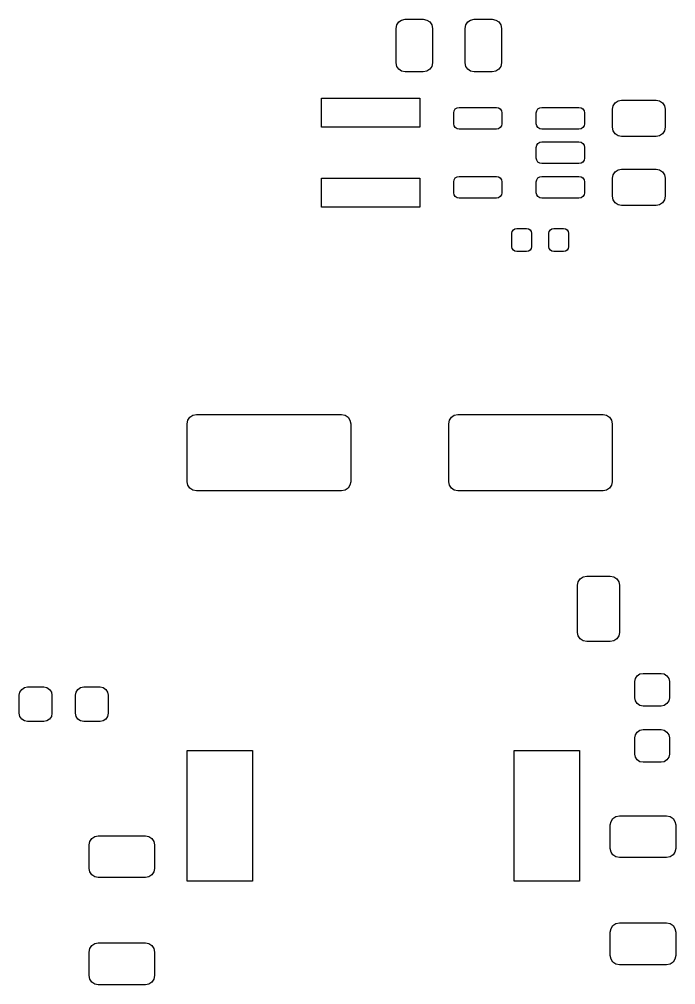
# Model space of a CAD drawing. Extents: x 107.2 to 183.3, y -143.6 to -86.3.
# Drawn here: x 107.17 to 125.25, y -143.25 to -116.66 of the extents above; entities that cross this region are included whole.
import ezdxf

# ---------------------------------------------------------------- set-up
doc = ezdxf.new("R2010")
doc.units = 0
doc.layers.add('BLACK', color=7, linetype='CONTINUOUS')

msp = doc.modelspace()

# ---------------------------------------------------------------- linework, layer by layer
at = {"layer": 'BLACK', "linetype": 'CONTINUOUS'}
for p, q in [((117.623, -116.736), (117.704, -116.682)), ((117.704, -116.682), (117.8, -116.662)), ((117.8, -116.662), (118.3, -116.662)), ((118.3, -116.662), (118.396, -116.682)), ((118.396, -116.682), (118.477, -116.736)), ((119.523, -116.736), (119.604, -116.682)), ((119.604, -116.682), (119.7, -116.662)), ((119.7, -116.662), (120.2, -116.662)), ((120.2, -116.662), (120.296, -116.682)), ((120.296, -116.682), (120.377, -116.736)), ((117.55, -116.912), (117.569, -116.817)), ((117.55, -117.862), (117.55, -116.912)), ((117.569, -116.817), (117.623, -116.736)), ((118.477, -116.736), (118.531, -116.817)), ((118.531, -116.817), (118.55, -116.912)), ((118.55, -116.912), (118.55, -117.862)), ((119.45, -116.912), (119.469, -116.817)), ((119.45, -117.862), (119.45, -116.912)), ((119.469, -116.817), (119.523, -116.736)), ((120.377, -116.736), (120.431, -116.817)), ((120.431, -116.817), (120.45, -116.912)), ((120.45, -116.912), (120.45, -117.862)), ((117.569, -117.958), (117.55, -117.862)), ((117.623, -118.039), (117.569, -117.958)), ((117.704, -118.093), (117.623, -118.039)), ((118.477, -118.039), (118.396, -118.093)), ((118.531, -117.958), (118.477, -118.039)), ((118.55, -117.862), (118.531, -117.958)), ((119.469, -117.958), (119.45, -117.862)), ((119.523, -118.039), (119.469, -117.958)), ((119.604, -118.093), (119.523, -118.039)), ((120.377, -118.039), (120.296, -118.093)), ((120.431, -117.958), (120.377, -118.039)), ((120.45, -117.862), (120.431, -117.958)), ((117.8, -118.112), (117.704, -118.093)), ((118.3, -118.112), (117.8, -118.112)), ((118.396, -118.093), (118.3, -118.112)), ((119.7, -118.112), (119.604, -118.093)), ((120.2, -118.112), (119.7, -118.112)), ((120.296, -118.093), (120.2, -118.112)), ((115.5, -119.637), (115.5, -118.837)), ((115.5, -118.837), (118.2, -118.837)), ((118.2, -118.837), (118.2, -119.637)), ((119.181, -119.131), (119.23, -119.099)), ((119.23, -119.099), (119.287, -119.087)), ((119.287, -119.087), (120.312, -119.087)), ((120.312, -119.087), (120.37, -119.099)), ((120.37, -119.099), (120.419, -119.131)), ((121.456, -119.131), (121.505, -119.099)), ((121.505, -119.099), (121.562, -119.087)), ((121.562, -119.087), (122.587, -119.087)), ((122.587, -119.087), (122.645, -119.099)), ((122.645, -119.099), (122.694, -119.131)), ((123.512, -119.137), (123.532, -119.042)), ((123.532, -119.042), (123.586, -118.961)), ((123.586, -118.961), (123.667, -118.907)), ((123.667, -118.907), (123.762, -118.887)), ((123.762, -118.887), (124.712, -118.887)), ((124.712, -118.887), (124.808, -118.907)), ((124.808, -118.907), (124.889, -118.961)), ((124.889, -118.961), (124.943, -119.042)), ((124.943, -119.042), (124.962, -119.137)), ((119.137, -119.237), (119.149, -119.18)), ((119.137, -119.537), (119.137, -119.237)), ((119.149, -119.18), (119.181, -119.131)), ((120.419, -119.131), (120.451, -119.18)), ((120.451, -119.18), (120.462, -119.237)), ((120.462, -119.237), (120.462, -119.537)), ((121.412, -119.237), (121.424, -119.18)), ((121.412, -119.537), (121.412, -119.237)), ((121.424, -119.18), (121.456, -119.131)), ((122.694, -119.131), (122.726, -119.18)), ((122.726, -119.18), (122.737, -119.237)), ((122.737, -119.237), (122.737, -119.537)), ((123.512, -119.637), (123.512, -119.137)), ((124.962, -119.137), (124.962, -119.637)), ((118.2, -119.637), (115.5, -119.637)), ((119.149, -119.595), (119.137, -119.537)), ((119.181, -119.644), (119.149, -119.595)), ((119.23, -119.676), (119.181, -119.644)), ((120.419, -119.644), (120.37, -119.676)), ((120.451, -119.595), (120.419, -119.644)), ((120.462, -119.537), (120.451, -119.595)), ((121.424, -119.595), (121.412, -119.537)), ((121.456, -119.644), (121.424, -119.595)), ((121.505, -119.676), (121.456, -119.644)), ((122.694, -119.644), (122.645, -119.676)), ((122.726, -119.595), (122.694, -119.644)), ((122.737, -119.537), (122.726, -119.595)), ((123.532, -119.733), (123.512, -119.637)), ((124.962, -119.637), (124.943, -119.733)), ((119.287, -119.688), (119.23, -119.676)), ((120.312, -119.688), (119.287, -119.688)), ((120.37, -119.676), (120.312, -119.688)), ((121.562, -119.688), (121.505, -119.676)), ((122.587, -119.688), (121.562, -119.688)), ((122.645, -119.676), (122.587, -119.688)), ((123.586, -119.814), (123.532, -119.733)), ((123.667, -119.868), (123.586, -119.814)), ((123.762, -119.887), (123.667, -119.868)), ((124.712, -119.887), (123.762, -119.887)), ((124.808, -119.868), (124.712, -119.887)), ((124.889, -119.814), (124.808, -119.868)), ((124.943, -119.733), (124.889, -119.814)), ((121.412, -120.188), (121.424, -120.13)), ((121.424, -120.13), (121.456, -120.081)), ((121.456, -120.081), (121.505, -120.049)), ((121.505, -120.049), (121.562, -120.037)), ((121.562, -120.037), (122.587, -120.037)), ((122.587, -120.037), (122.645, -120.049)), ((122.645, -120.049), (122.694, -120.081)), ((122.694, -120.081), (122.726, -120.13)), ((122.726, -120.13), (122.737, -120.188)), ((121.412, -120.487), (121.412, -120.188)), ((122.737, -120.188), (122.737, -120.487)), ((121.424, -120.545), (121.412, -120.487)), ((121.456, -120.594), (121.424, -120.545)), ((121.505, -120.626), (121.456, -120.594)), ((121.562, -120.637), (121.505, -120.626)), ((122.587, -120.637), (121.562, -120.637)), ((122.645, -120.626), (122.587, -120.637)), ((122.694, -120.594), (122.645, -120.626)), ((122.726, -120.545), (122.694, -120.594)), ((122.737, -120.487), (122.726, -120.545)), ((123.512, -121.037), (123.532, -120.942)), ((123.532, -120.942), (123.586, -120.861)), ((123.586, -120.861), (123.667, -120.807)), ((123.667, -120.807), (123.762, -120.787)), ((123.762, -120.787), (124.712, -120.787)), ((124.712, -120.787), (124.808, -120.807)), ((124.808, -120.807), (124.889, -120.861)), ((124.889, -120.861), (124.943, -120.942)), ((124.943, -120.942), (124.962, -121.037)), ((115.5, -121.837), (115.5, -121.037)), ((115.5, -121.037), (118.2, -121.037)), ((118.2, -121.037), (118.2, -121.837)), ((119.137, -121.137), (119.149, -121.08)), ((119.137, -121.438), (119.137, -121.137)), ((119.149, -121.08), (119.181, -121.031)), ((119.181, -121.031), (119.23, -120.999)), ((119.23, -120.999), (119.287, -120.987)), ((119.287, -120.987), (120.312, -120.987)), ((120.312, -120.987), (120.37, -120.999)), ((120.37, -120.999), (120.419, -121.031)), ((120.419, -121.031), (120.451, -121.08)), ((120.451, -121.08), (120.462, -121.137)), ((120.462, -121.137), (120.462, -121.438)), ((121.412, -121.137), (121.424, -121.08)), ((121.412, -121.438), (121.412, -121.137)), ((121.424, -121.08), (121.456, -121.031)), ((121.456, -121.031), (121.505, -120.999)), ((121.505, -120.999), (121.562, -120.987)), ((121.562, -120.987), (122.587, -120.987)), ((122.587, -120.987), (122.645, -120.999)), ((122.645, -120.999), (122.694, -121.031)), ((122.694, -121.031), (122.726, -121.08)), ((122.726, -121.08), (122.737, -121.137)), ((122.737, -121.137), (122.737, -121.438)), ((123.512, -121.537), (123.512, -121.037)), ((124.962, -121.037), (124.962, -121.537)), ((119.149, -121.495), (119.137, -121.438)), ((119.181, -121.544), (119.149, -121.495)), ((120.451, -121.495), (120.419, -121.544)), ((120.462, -121.438), (120.451, -121.495)), ((121.424, -121.495), (121.412, -121.438)), ((121.456, -121.544), (121.424, -121.495)), ((122.726, -121.495), (122.694, -121.544)), ((122.737, -121.438), (122.726, -121.495)), ((119.23, -121.576), (119.181, -121.544)), ((119.287, -121.587), (119.23, -121.576)), ((120.312, -121.587), (119.287, -121.587)), ((120.37, -121.576), (120.312, -121.587)), ((120.419, -121.544), (120.37, -121.576)), ((121.505, -121.576), (121.456, -121.544)), ((121.562, -121.587), (121.505, -121.576)), ((122.587, -121.587), (121.562, -121.587)), ((122.645, -121.576), (122.587, -121.587)), ((122.694, -121.544), (122.645, -121.576)), ((123.532, -121.633), (123.512, -121.537)), ((123.586, -121.714), (123.532, -121.633)), ((123.667, -121.768), (123.586, -121.714)), ((123.762, -121.787), (123.667, -121.768)), ((124.808, -121.768), (124.712, -121.787)), ((124.889, -121.714), (124.808, -121.768)), ((124.943, -121.633), (124.889, -121.714)), ((124.962, -121.537), (124.943, -121.633)), ((118.2, -121.837), (115.5, -121.837)), ((124.712, -121.787), (123.762, -121.787)), ((120.74, -122.555), (120.75, -122.503)), ((120.74, -122.925), (120.74, -122.555)), ((120.75, -122.503), (120.78, -122.46)), ((120.78, -122.46), (120.823, -122.43)), ((120.823, -122.43), (120.875, -122.42)), ((120.875, -122.42), (121.145, -122.42)), ((121.145, -122.42), (121.197, -122.43)), ((121.197, -122.43), (121.24, -122.46)), ((121.24, -122.46), (121.27, -122.503)), ((121.27, -122.503), (121.28, -122.555)), ((121.28, -122.555), (121.28, -122.925)), ((121.76, -122.555), (121.77, -122.503)), ((121.76, -122.925), (121.76, -122.555)), ((121.77, -122.503), (121.8, -122.46)), ((121.8, -122.46), (121.843, -122.43)), ((121.843, -122.43), (121.895, -122.42)), ((121.895, -122.42), (122.165, -122.42)), ((122.165, -122.42), (122.217, -122.43)), ((122.217, -122.43), (122.26, -122.46)), ((122.26, -122.46), (122.29, -122.503)), ((122.29, -122.503), (122.3, -122.555)), ((122.3, -122.555), (122.3, -122.925)), ((120.75, -122.977), (120.74, -122.925)), ((120.78, -123.02), (120.75, -122.977)), ((120.823, -123.05), (120.78, -123.02)), ((120.875, -123.06), (120.823, -123.05)), ((121.145, -123.06), (120.875, -123.06)), ((121.197, -123.05), (121.145, -123.06)), ((121.24, -123.02), (121.197, -123.05)), ((121.27, -122.977), (121.24, -123.02)), ((121.28, -122.925), (121.27, -122.977)), ((121.77, -122.977), (121.76, -122.925)), ((121.8, -123.02), (121.77, -122.977)), ((121.843, -123.05), (121.8, -123.02)), ((121.895, -123.06), (121.843, -123.05)), ((122.165, -123.06), (121.895, -123.06)), ((122.217, -123.05), (122.165, -123.06)), ((122.26, -123.02), (122.217, -123.05)), ((122.29, -122.977), (122.26, -123.02)), ((122.3, -122.925), (122.29, -122.977)), ((111.873, -127.623), (111.954, -127.569)), ((111.954, -127.569), (112.05, -127.55)), ((112.05, -127.55), (116.05, -127.55)), ((116.05, -127.55), (116.146, -127.569)), ((116.146, -127.569), (116.227, -127.623)), ((119.073, -127.623), (119.154, -127.569)), ((119.154, -127.569), (119.25, -127.55)), ((119.25, -127.55), (123.25, -127.55)), ((123.25, -127.55), (123.346, -127.569)), ((123.346, -127.569), (123.427, -127.623)), ((111.8, -127.8), (111.819, -127.704)), ((111.8, -129.4), (111.8, -127.8)), ((111.819, -127.704), (111.873, -127.623)), ((116.227, -127.623), (116.281, -127.704)), ((116.281, -127.704), (116.3, -127.8)), ((116.3, -127.8), (116.3, -129.4)), ((119, -127.8), (119.019, -127.704)), ((119, -129.4), (119, -127.8)), ((119.019, -127.704), (119.073, -127.623)), ((123.427, -127.623), (123.481, -127.704)), ((123.481, -127.704), (123.5, -127.8)), ((123.5, -127.8), (123.5, -129.4)), ((111.819, -129.496), (111.8, -129.4)), ((116.3, -129.4), (116.281, -129.496)), ((119.019, -129.496), (119, -129.4)), ((123.5, -129.4), (123.481, -129.496)), ((111.873, -129.577), (111.819, -129.496)), ((111.954, -129.631), (111.873, -129.577)), ((112.05, -129.65), (111.954, -129.631)), ((116.05, -129.65), (112.05, -129.65)), ((116.146, -129.631), (116.05, -129.65)), ((116.227, -129.577), (116.146, -129.631)), ((116.281, -129.496), (116.227, -129.577)), ((119.073, -129.577), (119.019, -129.496)), ((119.154, -129.631), (119.073, -129.577)), ((119.25, -129.65), (119.154, -129.631)), ((123.25, -129.65), (119.25, -129.65)), ((123.346, -129.631), (123.25, -129.65)), ((123.427, -129.577), (123.346, -129.631)), ((123.481, -129.496), (123.427, -129.577)), ((122.569, -132.154), (122.623, -132.073)), ((122.623, -132.073), (122.704, -132.019)), ((122.704, -132.019), (122.8, -132)), ((122.8, -132), (123.45, -132)), ((123.45, -132), (123.546, -132.019)), ((123.546, -132.019), (123.627, -132.073)), ((123.627, -132.073), (123.681, -132.154)), ((122.55, -132.25), (122.569, -132.154)), ((122.55, -133.55), (122.55, -132.25)), ((123.681, -132.154), (123.7, -132.25)), ((123.7, -132.25), (123.7, -133.55)), ((122.569, -133.646), (122.55, -133.55)), ((122.623, -133.727), (122.569, -133.646)), ((122.704, -133.781), (122.623, -133.727)), ((123.627, -133.727), (123.546, -133.781)), ((123.681, -133.646), (123.627, -133.727)), ((123.7, -133.55), (123.681, -133.646)), ((122.8, -133.8), (122.704, -133.781)), ((123.45, -133.8), (122.8, -133.8)), ((123.546, -133.781), (123.45, -133.8)), ((124.142, -134.814), (124.191, -134.741)), ((124.191, -134.741), (124.264, -134.692)), ((124.264, -134.692), (124.35, -134.675)), ((124.35, -134.675), (124.85, -134.675)), ((124.85, -134.675), (124.936, -134.692)), ((124.936, -134.692), (125.009, -134.741)), ((125.009, -134.741), (125.058, -134.814)), ((107.241, -135.116), (107.314, -135.067)), ((107.314, -135.067), (107.4, -135.05)), ((107.4, -135.05), (107.85, -135.05)), ((107.85, -135.05), (107.936, -135.067)), ((107.936, -135.067), (108.009, -135.116)), ((108.791, -135.116), (108.864, -135.067)), ((108.864, -135.067), (108.95, -135.05)), ((108.95, -135.05), (109.4, -135.05)), ((109.4, -135.05), (109.486, -135.067)), ((109.486, -135.067), (109.559, -135.116)), ((124.125, -134.9), (124.142, -134.814)), ((124.125, -135.35), (124.125, -134.9)), ((125.058, -134.814), (125.075, -134.9)), ((125.075, -134.9), (125.075, -135.35)), ((107.175, -135.275), (107.192, -135.189)), ((107.175, -135.775), (107.175, -135.275)), ((107.192, -135.189), (107.241, -135.116)), ((108.009, -135.116), (108.058, -135.189)), ((108.058, -135.189), (108.075, -135.275)), ((108.075, -135.275), (108.075, -135.775)), ((108.725, -135.275), (108.742, -135.189)), ((108.725, -135.775), (108.725, -135.275)), ((108.742, -135.189), (108.791, -135.116)), ((109.559, -135.116), (109.608, -135.189)), ((109.608, -135.189), (109.625, -135.275)), ((109.625, -135.275), (109.625, -135.775)), ((124.142, -135.436), (124.125, -135.35)), ((124.191, -135.509), (124.142, -135.436)), ((124.264, -135.558), (124.191, -135.509)), ((124.35, -135.575), (124.264, -135.558)), ((124.85, -135.575), (124.35, -135.575)), ((124.936, -135.558), (124.85, -135.575)), ((125.009, -135.509), (124.936, -135.558)), ((125.058, -135.436), (125.009, -135.509)), ((125.075, -135.35), (125.058, -135.436)), ((107.192, -135.861), (107.175, -135.775)), ((107.241, -135.934), (107.192, -135.861)), ((108.058, -135.861), (108.009, -135.934)), ((108.075, -135.775), (108.058, -135.861)), ((108.742, -135.861), (108.725, -135.775)), ((108.791, -135.934), (108.742, -135.861)), ((109.608, -135.861), (109.559, -135.934)), ((109.625, -135.775), (109.608, -135.861)), ((107.314, -135.983), (107.241, -135.934)), ((107.4, -136), (107.314, -135.983)), ((107.85, -136), (107.4, -136)), ((107.936, -135.983), (107.85, -136)), ((108.009, -135.934), (107.936, -135.983)), ((108.864, -135.983), (108.791, -135.934)), ((108.95, -136), (108.864, -135.983)), ((109.4, -136), (108.95, -136)), ((109.486, -135.983), (109.4, -136)), ((109.559, -135.934), (109.486, -135.983)), ((124.125, -136.45), (124.142, -136.364)), ((124.142, -136.364), (124.191, -136.291)), ((124.191, -136.291), (124.264, -136.242)), ((124.264, -136.242), (124.35, -136.225)), ((124.35, -136.225), (124.85, -136.225)), ((124.85, -136.225), (124.936, -136.242)), ((124.936, -136.242), (125.009, -136.291)), ((125.009, -136.291), (125.058, -136.364)), ((125.058, -136.364), (125.075, -136.45)), ((124.125, -136.9), (124.125, -136.45)), ((125.075, -136.45), (125.075, -136.9)), ((111.8, -140.4), (111.8, -136.8)), ((111.8, -136.8), (113.6, -136.8)), ((113.6, -136.8), (113.6, -140.4)), ((120.8, -140.4), (120.8, -136.8)), ((120.8, -136.8), (122.6, -136.8)), ((122.6, -136.8), (122.6, -140.4)), ((124.142, -136.986), (124.125, -136.9)), ((125.075, -136.9), (125.058, -136.986)), ((124.191, -137.059), (124.142, -136.986)), ((124.264, -137.108), (124.191, -137.059)), ((124.35, -137.125), (124.264, -137.108)), ((124.85, -137.125), (124.35, -137.125)), ((124.936, -137.108), (124.85, -137.125)), ((125.009, -137.059), (124.936, -137.108)), ((125.058, -136.986), (125.009, -137.059)), ((123.45, -138.85), (123.469, -138.754)), ((123.469, -138.754), (123.523, -138.673)), ((123.523, -138.673), (123.604, -138.619)), ((123.604, -138.619), (123.7, -138.6)), ((123.7, -138.6), (125, -138.6)), ((125, -138.6), (125.096, -138.619)), ((125.096, -138.619), (125.177, -138.673)), ((125.177, -138.673), (125.231, -138.754)), ((125.231, -138.754), (125.25, -138.85)), ((123.45, -139.5), (123.45, -138.85)), ((125.25, -138.85), (125.25, -139.5)), ((109.1, -139.4), (109.119, -139.304)), ((109.119, -139.304), (109.173, -139.223)), ((109.173, -139.223), (109.254, -139.169)), ((109.254, -139.169), (109.35, -139.15)), ((109.35, -139.15), (110.65, -139.15)), ((110.65, -139.15), (110.746, -139.169)), ((110.746, -139.169), (110.827, -139.223)), ((110.827, -139.223), (110.881, -139.304)), ((110.881, -139.304), (110.9, -139.4)), ((109.1, -140.05), (109.1, -139.4)), ((110.9, -139.4), (110.9, -140.05)), ((123.469, -139.596), (123.45, -139.5)), ((125.25, -139.5), (125.231, -139.596)), ((123.523, -139.677), (123.469, -139.596)), ((123.604, -139.731), (123.523, -139.677)), ((123.7, -139.75), (123.604, -139.731)), ((125, -139.75), (123.7, -139.75)), ((125.096, -139.731), (125, -139.75)), ((125.177, -139.677), (125.096, -139.731)), ((125.231, -139.596), (125.177, -139.677)), ((109.119, -140.146), (109.1, -140.05)), ((110.9, -140.05), (110.881, -140.146)), ((109.173, -140.227), (109.119, -140.146)), ((109.254, -140.281), (109.173, -140.227)), ((109.35, -140.3), (109.254, -140.281)), ((110.65, -140.3), (109.35, -140.3)), ((110.746, -140.281), (110.65, -140.3)), ((110.827, -140.227), (110.746, -140.281)), ((110.881, -140.146), (110.827, -140.227)), ((113.6, -140.4), (111.8, -140.4)), ((122.6, -140.4), (120.8, -140.4)), ((123.45, -141.8), (123.469, -141.704)), ((123.469, -141.704), (123.523, -141.623)), ((123.523, -141.623), (123.604, -141.569)), ((123.604, -141.569), (123.7, -141.55)), ((123.7, -141.55), (125, -141.55)), ((125, -141.55), (125.096, -141.569)), ((125.096, -141.569), (125.177, -141.623)), ((125.177, -141.623), (125.231, -141.704)), ((125.231, -141.704), (125.25, -141.8)), ((123.45, -142.45), (123.45, -141.8)), ((125.25, -141.8), (125.25, -142.45)), ((109.119, -142.254), (109.173, -142.173)), ((109.173, -142.173), (109.254, -142.119)), ((109.254, -142.119), (109.35, -142.1)), ((109.35, -142.1), (110.65, -142.1)), ((110.65, -142.1), (110.746, -142.119)), ((110.746, -142.119), (110.827, -142.173)), ((110.827, -142.173), (110.881, -142.254)), ((109.1, -142.35), (109.119, -142.254)), ((109.1, -143), (109.1, -142.35)), ((110.881, -142.254), (110.9, -142.35)), ((110.9, -142.35), (110.9, -143)), ((123.469, -142.546), (123.45, -142.45)), ((125.25, -142.45), (125.231, -142.546)), ((123.523, -142.627), (123.469, -142.546)), ((123.604, -142.681), (123.523, -142.627)), ((123.7, -142.7), (123.604, -142.681)), ((125, -142.7), (123.7, -142.7)), ((125.096, -142.681), (125, -142.7)), ((125.177, -142.627), (125.096, -142.681)), ((125.231, -142.546), (125.177, -142.627)), ((109.119, -143.096), (109.1, -143)), ((110.9, -143), (110.881, -143.096)), ((109.173, -143.177), (109.119, -143.096)), ((109.254, -143.231), (109.173, -143.177)), ((109.35, -143.25), (109.254, -143.231)), ((110.65, -143.25), (109.35, -143.25)), ((110.746, -143.231), (110.65, -143.25)), ((110.827, -143.177), (110.746, -143.231)), ((110.881, -143.096), (110.827, -143.177))]:
    msp.add_line(p, q, dxfattribs=at)

doc.saveas('drawing.dxf')
